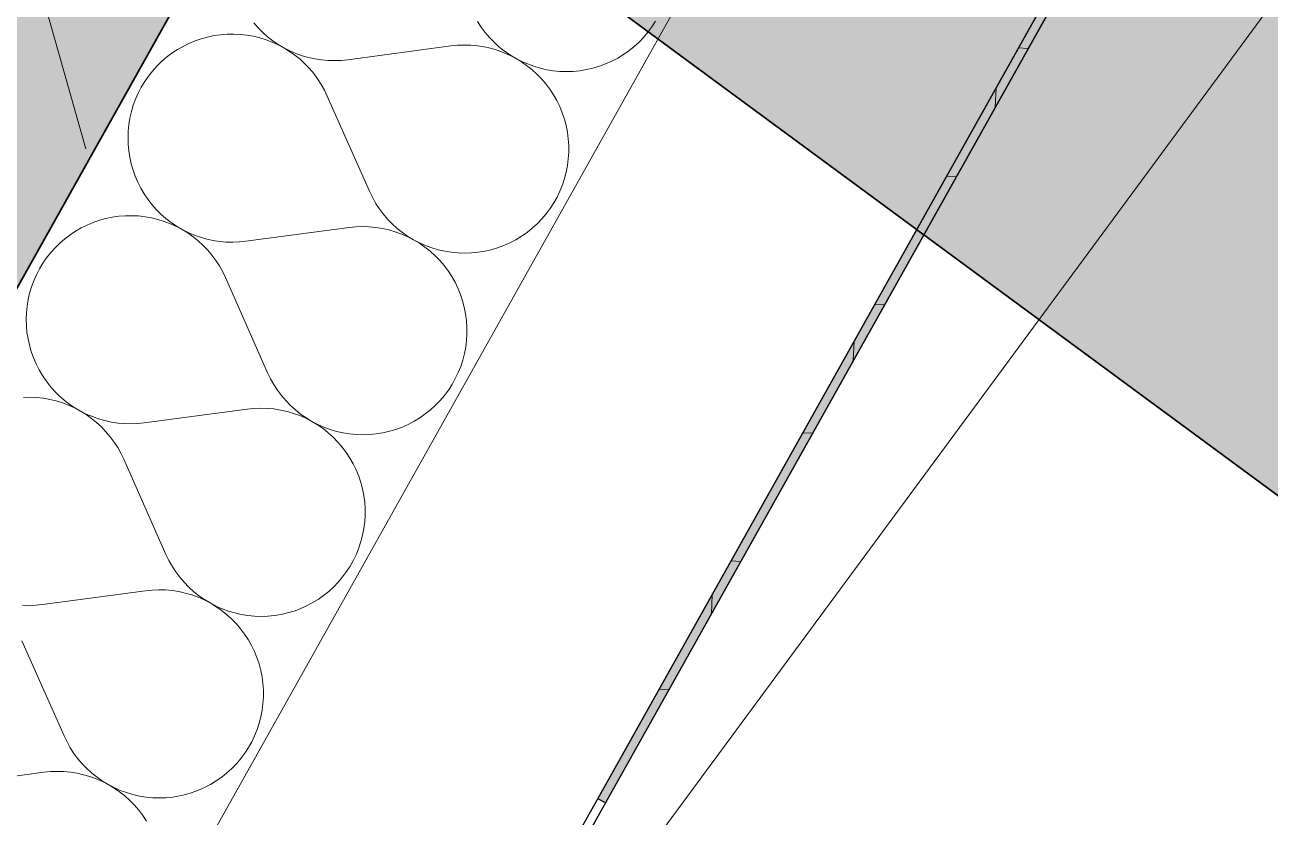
# Model space of a CAD drawing. Header units: metres. Extents: x -36 to 59, y 39 to 183.
# Drawn here: x 13.421 to 13.99, y 151.721 to 152.084 of the extents above; entities that cross this region are included whole.
import ezdxf

# ---------------------------------------------------------------- set-up
doc = ezdxf.new("R2010")
doc.units = ezdxf.units.M
doc.header["$MEASUREMENT"] = 0
for name, pattern in [('Achse', [0.0023, 0.0015, -0.0008]), ('Punktlinie', [0.0035, 0, -0.0035]), ('Wipeout_Contour', [1, 0, -1])]:
    doc.linetypes.add(name, pattern=pattern)
for name, color, linetype in [('00  Raster Ausbau', 7, 'Continuous'), ('10  Decken', 7, 'Continuous'), ('10  Fassade', 7, 'Continuous'), ('10  Fassade_Deckschraffur', 7, 'Continuous'), ('10  Fassade_Schnittschraffur', 7, 'Continuous'), ('10  Treppen + Rampen', 7, 'Continuous'), ('10  Wand Massiv', 7, 'Continuous'), ('10  Wand Massiv_Schnittschraffur', 7, 'Continuous'), ('Neubau_10  Treppen + Rampen', 7, 'Continuous')]:
    doc.layers.add(name, color=color, linetype=linetype)

# ---------------------------------------------------------------- blocks, each defined once
blk = doc.blocks.new('*X60', base_point=(-0.16283, 98.00747))
at = {"layer": '10  Wand Massiv_Schnittschraffur', "color": 98, "linetype": 'Continuous', "lineweight": 13, "ltscale": 1000, "true_color": 0x000100}
for p, q in [((13.52557, 152.08457), (13.52756, 152.08231)), ((13.62789, 152.08523), (13.62956, 152.08267)), ((13.70773, 152.08276), (13.70939, 152.08532)), ((13.50449, 152.07812), (13.50159, 152.07732)), ((13.50744, 152.07874), (13.50449, 152.07812)), ((13.51042, 152.07917), (13.50744, 152.07874)), ((13.51342, 152.07941), (13.51042, 152.07917)), ((13.51644, 152.07946), (13.51342, 152.07941)), ((13.51944, 152.07932), (13.51644, 152.07946)), ((13.52244, 152.07898), (13.51944, 152.07932)), ((13.52541, 152.07846), (13.52244, 152.07898)), ((13.52833, 152.07776), (13.52541, 152.07846)), ((13.52756, 152.08231), (13.52969, 152.08018)), ((13.53121, 152.07687), (13.52833, 152.07776)), ((13.52969, 152.08018), (13.53195, 152.07819)), ((13.53195, 152.07819), (13.53434, 152.07635)), ((13.62956, 152.08267), (13.63139, 152.08022)), ((13.63139, 152.08022), (13.63337, 152.0779)), ((13.63337, 152.0779), (13.6355, 152.0757)), ((13.70181, 152.07577), (13.70393, 152.07797)), ((13.70393, 152.07797), (13.7059, 152.0803)), ((13.7059, 152.0803), (13.70773, 152.08276)), ((13.49065, 152.07234), (13.48814, 152.07068)), ((13.49326, 152.07384), (13.49065, 152.07234)), ((13.49596, 152.07518), (13.49326, 152.07384)), ((13.49874, 152.07634), (13.49596, 152.07518)), ((13.50159, 152.07732), (13.49874, 152.07634)), ((13.53403, 152.0758), (13.53121, 152.07687)), ((13.53677, 152.07455), (13.53403, 152.0758)), ((13.53434, 152.07635), (13.53683, 152.07466)), ((13.53943, 152.07313), (13.53677, 152.07455)), ((13.53683, 152.07466), (13.53943, 152.07314)), ((13.53943, 152.07314), (13.54212, 152.07178)), ((13.54199, 152.07155), (13.53943, 152.07313)), ((13.61576, 152.07403), (13.56856, 152.06773)), ((13.6188, 152.07434), (13.61576, 152.07403)), ((13.62185, 152.07445), (13.6188, 152.07434)), ((13.62491, 152.07437), (13.62185, 152.07445)), ((13.62795, 152.07409), (13.62491, 152.07437)), ((13.63097, 152.07361), (13.62795, 152.07409)), ((13.63395, 152.07294), (13.63097, 152.07361)), ((13.63688, 152.07209), (13.63395, 152.07294)), ((13.6355, 152.0757), (13.63776, 152.07365)), ((13.63975, 152.07104), (13.63688, 152.07209)), ((13.63776, 152.07365), (13.64015, 152.07174)), ((13.69716, 152.07181), (13.69955, 152.07372)), ((13.69955, 152.07372), (13.70181, 152.07577)), ((13.48346, 152.06689), (13.48131, 152.06478)), ((13.48574, 152.06886), (13.48346, 152.06689)), ((13.48814, 152.07068), (13.48574, 152.06886)), ((13.54445, 152.06981), (13.54199, 152.07155)), ((13.54212, 152.07178), (13.54489, 152.07059)), ((13.54679, 152.06791), (13.54445, 152.06981)), ((13.54489, 152.07059), (13.54772, 152.06958)), ((13.54901, 152.06588), (13.54679, 152.06791)), ((13.54772, 152.06958), (13.55062, 152.06875)), ((13.55062, 152.06875), (13.55356, 152.06811)), ((13.55356, 152.06811), (13.55654, 152.06765)), ((13.55654, 152.06765), (13.55954, 152.06739)), ((13.55954, 152.06739), (13.56255, 152.06731)), ((13.56255, 152.06731), (13.56556, 152.06742)), ((13.56556, 152.06742), (13.56856, 152.06773)), ((13.64255, 152.06982), (13.63975, 152.07104)), ((13.64015, 152.07174), (13.64266, 152.07)), ((13.64527, 152.06841), (13.64255, 152.06982)), ((13.64266, 152.07), (13.64527, 152.06841)), ((13.64527, 152.06841), (13.64798, 152.067)), ((13.64789, 152.06684), (13.64527, 152.06841)), ((13.6504, 152.0651), (13.64789, 152.06684)), ((13.64798, 152.067), (13.65077, 152.06577)), ((13.68655, 152.06581), (13.68934, 152.06705)), ((13.68934, 152.06705), (13.69205, 152.06846)), ((13.69205, 152.06846), (13.69466, 152.07005)), ((13.69466, 152.07005), (13.69716, 152.07181)), ((13.4793, 152.06254), (13.47743, 152.06018)), ((13.48131, 152.06478), (13.4793, 152.06254)), ((13.55109, 152.0637), (13.54901, 152.06588)), ((13.55304, 152.0614), (13.55109, 152.0637)), ((13.55483, 152.05898), (13.55304, 152.0614)), ((13.6528, 152.06321), (13.6504, 152.0651)), ((13.65077, 152.06577), (13.65364, 152.06471)), ((13.65507, 152.06116), (13.6528, 152.06321)), ((13.65364, 152.06471), (13.65657, 152.06385)), ((13.6572, 152.05897), (13.65507, 152.06116)), ((13.65657, 152.06385), (13.65955, 152.06317)), ((13.65955, 152.06317), (13.66257, 152.06268)), ((13.66257, 152.06268), (13.66561, 152.06239)), ((13.66561, 152.06239), (13.66867, 152.0623)), ((13.66867, 152.0623), (13.67172, 152.0624)), ((13.67172, 152.0624), (13.67476, 152.0627)), ((13.67476, 152.0627), (13.67778, 152.06319)), ((13.67778, 152.06319), (13.68076, 152.06387)), ((13.68076, 152.06387), (13.68368, 152.06475)), ((13.68368, 152.06475), (13.68655, 152.06581)), ((13.47416, 152.05512), (13.47277, 152.05245)), ((13.47571, 152.0577), (13.47416, 152.05512)), ((13.47743, 152.06018), (13.47571, 152.0577)), ((13.55647, 152.05645), (13.55483, 152.05898)), ((13.55794, 152.05383), (13.55647, 152.05645)), ((13.65919, 152.05665), (13.6572, 152.05897)), ((13.66103, 152.05421), (13.65919, 152.05665)), ((13.47155, 152.04969), (13.47051, 152.04686)), ((13.47277, 152.05245), (13.47155, 152.04969)), ((13.55925, 152.05111), (13.55794, 152.05383)), ((13.57852, 152.00756), (13.55925, 152.05111)), ((13.6627, 152.05165), (13.66103, 152.05421)), ((13.66421, 152.049), (13.6627, 152.05165)), ((13.46965, 152.04398), (13.46898, 152.04104)), ((13.47051, 152.04686), (13.46965, 152.04398)), ((13.66554, 152.04625), (13.66421, 152.049)), ((13.6667, 152.04342), (13.66554, 152.04625)), ((13.46849, 152.03807), (13.46819, 152.03507)), ((13.46898, 152.04104), (13.46849, 152.03807)), ((13.66767, 152.04052), (13.6667, 152.04342)), ((13.66846, 152.03757), (13.66767, 152.04052)), ((13.46819, 152.03507), (13.46808, 152.03206)), ((13.66905, 152.03457), (13.66846, 152.03757)), ((13.66945, 152.03154), (13.66905, 152.03457)), ((13.46808, 152.03206), (13.46816, 152.02905)), ((13.46816, 152.02905), (13.46844, 152.02605)), ((13.66965, 152.02849), (13.66945, 152.03154)), ((13.66966, 152.02544), (13.66965, 152.02849)), ((13.46844, 152.02605), (13.4689, 152.02307)), ((13.4689, 152.02307), (13.46954, 152.02013)), ((13.66909, 152.01935), (13.66947, 152.02239)), ((13.66947, 152.02239), (13.66966, 152.02544)), ((13.46954, 152.02013), (13.47038, 152.01724)), ((13.47038, 152.01724), (13.47139, 152.0144)), ((13.66775, 152.0134), (13.66851, 152.01635)), ((13.66851, 152.01635), (13.66909, 152.01935)), ((13.47139, 152.0144), (13.47258, 152.01164)), ((13.47258, 152.01164), (13.47395, 152.00895)), ((13.66565, 152.00766), (13.66679, 152.01049)), ((13.66679, 152.01049), (13.66775, 152.0134)), ((13.47395, 152.00895), (13.47548, 152.00636)), ((13.47548, 152.00636), (13.47717, 152.00386)), ((13.47717, 152.00386), (13.47901, 152.00148)), ((13.57852, 152.00756), (13.57984, 152.00481)), ((13.57984, 152.00481), (13.58134, 152.00215)), ((13.66284, 152.00224), (13.66433, 152.0049)), ((13.66433, 152.0049), (13.66565, 152.00766)), ((13.47901, 152.00148), (13.48101, 151.99922)), ((13.48101, 151.99922), (13.48314, 151.9971)), ((13.58134, 152.00215), (13.58301, 151.99959)), ((13.58301, 151.99959), (13.58484, 151.99714)), ((13.65935, 151.99722), (13.66117, 151.99967)), ((13.66117, 151.99967), (13.66284, 152.00224)), ((13.45219, 151.99325), (13.44941, 151.99209)), ((13.45503, 151.99424), (13.45219, 151.99325)), ((13.45794, 151.99504), (13.45503, 151.99424)), ((13.46089, 151.99566), (13.45794, 151.99504)), ((13.46387, 151.99608), (13.46089, 151.99566)), ((13.46687, 151.99632), (13.46387, 151.99608)), ((13.46988, 151.99637), (13.46687, 151.99632)), ((13.47289, 151.99623), (13.46988, 151.99637)), ((13.47589, 151.9959), (13.47289, 151.99623)), ((13.47885, 151.99538), (13.47589, 151.9959)), ((13.48178, 151.99467), (13.47885, 151.99538)), ((13.48466, 151.99378), (13.48178, 151.99467)), ((13.48314, 151.9971), (13.4854, 151.99511)), ((13.48747, 151.99271), (13.48466, 151.99378)), ((13.4854, 151.99511), (13.48778, 151.99327)), ((13.49022, 151.99146), (13.48747, 151.99271)), ((13.48778, 151.99327), (13.49028, 151.99158)), ((13.58484, 151.99714), (13.58682, 151.99481)), ((13.58682, 151.99481), (13.58894, 151.99262)), ((13.58894, 151.99262), (13.59121, 151.99056)), ((13.653, 151.99063), (13.65525, 151.99269)), ((13.65525, 151.99269), (13.65738, 151.99489)), ((13.65738, 151.99489), (13.65935, 151.99722)), ((13.44159, 151.98759), (13.43919, 151.98577)), ((13.4441, 151.98926), (13.44159, 151.98759)), ((13.44671, 151.99076), (13.4441, 151.98926)), ((13.44941, 151.99209), (13.44671, 151.99076)), ((13.49287, 151.99005), (13.49022, 151.99146)), ((13.49028, 151.99158), (13.49288, 151.99005)), ((13.49544, 151.98846), (13.49287, 151.99005)), ((13.49288, 151.99005), (13.49556, 151.98869)), ((13.49789, 151.98672), (13.49544, 151.98846)), ((13.49556, 151.98869), (13.49833, 151.9875)), ((13.50024, 151.98483), (13.49789, 151.98672)), ((13.49833, 151.9875), (13.50117, 151.9865)), ((13.5692, 151.99095), (13.522, 151.98464)), ((13.57225, 151.99126), (13.5692, 151.99095)), ((13.5753, 151.99137), (13.57225, 151.99126)), ((13.57835, 151.99128), (13.5753, 151.99137)), ((13.5814, 151.991), (13.57835, 151.99128)), ((13.58442, 151.99053), (13.5814, 151.991)), ((13.5874, 151.98986), (13.58442, 151.99053)), ((13.59033, 151.989), (13.5874, 151.98986)), ((13.5932, 151.98796), (13.59033, 151.989)), ((13.59121, 151.99056), (13.5936, 151.98866)), ((13.596, 151.98673), (13.5932, 151.98796)), ((13.5936, 151.98866), (13.5961, 151.98691)), ((13.59872, 151.98533), (13.596, 151.98673)), ((13.5961, 151.98691), (13.59872, 151.98533)), ((13.6455, 151.98538), (13.64811, 151.98697)), ((13.64811, 151.98697), (13.65061, 151.98872)), ((13.65061, 151.98872), (13.653, 151.99063)), ((13.43476, 151.98169), (13.43274, 151.97945)), ((13.43691, 151.9838), (13.43476, 151.98169)), ((13.43919, 151.98577), (13.43691, 151.9838)), ((13.50245, 151.98279), (13.50024, 151.98483)), ((13.50117, 151.9865), (13.50407, 151.98567)), ((13.50454, 151.98062), (13.50245, 151.98279)), ((13.50407, 151.98567), (13.50701, 151.98502)), ((13.50701, 151.98502), (13.50999, 151.98457)), ((13.50999, 151.98457), (13.51299, 151.9843)), ((13.51299, 151.9843), (13.516, 151.98423)), ((13.516, 151.98423), (13.51901, 151.98434)), ((13.51901, 151.98434), (13.522, 151.98464)), ((13.59872, 151.98533), (13.60143, 151.98392)), ((13.60134, 151.98376), (13.59872, 151.98533)), ((13.60385, 151.98202), (13.60134, 151.98376)), ((13.60143, 151.98392), (13.60422, 151.98268)), ((13.60624, 151.98012), (13.60385, 151.98202)), ((13.60422, 151.98268), (13.60709, 151.98163)), ((13.60709, 151.98163), (13.61002, 151.98076)), ((13.6342, 151.98079), (13.63713, 151.98166)), ((13.63713, 151.98166), (13.64, 151.98272)), ((13.64, 151.98272), (13.64279, 151.98396)), ((13.64279, 151.98396), (13.6455, 151.98538)), ((13.43087, 151.97709), (13.42916, 151.97461)), ((13.43274, 151.97945), (13.43087, 151.97709)), ((13.50648, 151.97832), (13.50454, 151.98062)), ((13.50828, 151.9759), (13.50648, 151.97832)), ((13.50991, 151.97337), (13.50828, 151.9759)), ((13.60851, 151.97807), (13.60624, 151.98012)), ((13.61065, 151.97589), (13.60851, 151.97807)), ((13.61002, 151.98076), (13.613, 151.98008)), ((13.61264, 151.97357), (13.61065, 151.97589)), ((13.613, 151.98008), (13.61602, 151.9796)), ((13.61602, 151.9796), (13.61906, 151.97931)), ((13.61906, 151.97931), (13.62211, 151.97921)), ((13.62211, 151.97921), (13.62517, 151.97932)), ((13.62517, 151.97932), (13.62821, 151.97961)), ((13.62821, 151.97961), (13.63122, 151.9801)), ((13.63122, 151.9801), (13.6342, 151.98079)), ((13.42761, 151.97203), (13.42622, 151.96936)), ((13.42916, 151.97461), (13.42761, 151.97203)), ((13.51139, 151.97074), (13.50991, 151.97337)), ((13.51269, 151.96803), (13.51139, 151.97074)), ((13.61447, 151.97112), (13.61264, 151.97357)), ((13.61615, 151.96857), (13.61447, 151.97112)), ((13.42396, 151.96378), (13.4231, 151.96089)), ((13.425, 151.96661), (13.42396, 151.96378)), ((13.42622, 151.96936), (13.425, 151.96661)), ((13.53196, 151.92448), (13.51269, 151.96803)), ((13.61766, 151.96591), (13.61615, 151.96857)), ((13.61899, 151.96316), (13.61766, 151.96591)), ((13.4231, 151.96089), (13.42243, 151.95796)), ((13.62015, 151.96033), (13.61899, 151.96316)), ((13.62112, 151.95744), (13.62015, 151.96033)), ((13.42194, 151.95498), (13.42164, 151.95199)), ((13.42243, 151.95796), (13.42194, 151.95498)), ((13.6219, 151.95448), (13.62112, 151.95744)), ((13.6225, 151.95148), (13.6219, 151.95448)), ((13.42164, 151.95199), (13.42153, 151.94898)), ((13.42153, 151.94898), (13.42161, 151.94597)), ((13.6229, 151.94846), (13.6225, 151.95148)), ((13.6231, 151.94541), (13.6229, 151.94846)), ((13.42161, 151.94597), (13.42188, 151.94297)), ((13.42188, 151.94297), (13.42234, 151.93999)), ((13.62292, 151.9393), (13.62311, 151.94235)), ((13.62311, 151.94235), (13.6231, 151.94541)), ((13.42234, 151.93999), (13.42299, 151.93705)), ((13.42299, 151.93705), (13.42382, 151.93415)), ((13.62196, 151.93327), (13.62254, 151.93627)), ((13.62254, 151.93627), (13.62292, 151.9393)), ((13.42382, 151.93415), (13.42484, 151.93132)), ((13.42484, 151.93132), (13.42603, 151.92855)), ((13.62024, 151.92741), (13.62119, 151.93031)), ((13.62119, 151.93031), (13.62196, 151.93327)), ((13.42603, 151.92855), (13.42739, 151.92586)), ((13.42739, 151.92586), (13.42892, 151.92327)), ((13.53196, 151.92448), (13.53329, 151.92173)), ((13.61778, 151.92182), (13.6191, 151.92457)), ((13.6191, 151.92457), (13.62024, 151.92741)), ((13.42892, 151.92327), (13.43062, 151.92078)), ((13.43062, 151.92078), (13.43246, 151.9184)), ((13.43246, 151.9184), (13.43445, 151.91614)), ((13.53329, 151.92173), (13.53479, 151.91906)), ((13.53479, 151.91906), (13.53645, 151.9165)), ((13.61462, 151.91659), (13.61628, 151.91915)), ((13.61628, 151.91915), (13.61778, 151.92182)), ((13.42333, 151.91329), (13.42032, 151.91324)), ((13.42634, 151.91314), (13.42333, 151.91329)), ((13.42933, 151.91281), (13.42634, 151.91314)), ((13.4323, 151.91229), (13.42933, 151.91281)), ((13.43445, 151.91614), (13.43659, 151.91401)), ((13.43659, 151.91401), (13.43885, 151.91202)), ((13.53645, 151.9165), (13.53828, 151.91405)), ((13.53828, 151.91405), (13.54026, 151.91173)), ((13.61082, 151.9118), (13.6128, 151.91413)), ((13.6128, 151.91413), (13.61462, 151.91659)), ((13.43523, 151.91159), (13.4323, 151.91229)), ((13.43811, 151.9107), (13.43523, 151.91159)), ((13.44092, 151.90962), (13.43811, 151.9107)), ((13.43885, 151.91202), (13.44123, 151.91018)), ((13.44366, 151.90838), (13.44092, 151.90962)), ((13.44123, 151.91018), (13.44373, 151.90849)), ((13.44632, 151.90696), (13.44366, 151.90838)), ((13.44373, 151.90849), (13.44632, 151.90697)), ((13.44632, 151.90697), (13.44901, 151.90561)), ((13.44888, 151.90538), (13.44632, 151.90696)), ((13.52265, 151.90786), (13.47545, 151.90156)), ((13.52569, 151.90817), (13.52265, 151.90786)), ((13.52875, 151.90828), (13.52569, 151.90817)), ((13.5318, 151.9082), (13.52875, 151.90828)), ((13.53484, 151.90792), (13.5318, 151.9082)), ((13.53786, 151.90744), (13.53484, 151.90792)), ((13.54084, 151.90677), (13.53786, 151.90744)), ((13.54026, 151.91173), (13.54239, 151.90953)), ((13.54239, 151.90953), (13.54465, 151.90748)), ((13.54465, 151.90748), (13.54704, 151.90557)), ((13.60406, 151.90564), (13.60644, 151.90754)), ((13.60644, 151.90754), (13.6087, 151.9096)), ((13.6087, 151.9096), (13.61082, 151.9118)), ((13.45134, 151.90364), (13.44888, 151.90538)), ((13.44901, 151.90561), (13.45178, 151.90442)), ((13.45368, 151.90174), (13.45134, 151.90364)), ((13.45178, 151.90442), (13.45462, 151.90341)), ((13.4559, 151.89971), (13.45368, 151.90174)), ((13.45462, 151.90341), (13.45751, 151.90258)), ((13.45751, 151.90258), (13.46046, 151.90194)), ((13.46046, 151.90194), (13.46343, 151.90148)), ((13.46343, 151.90148), (13.46643, 151.90122)), ((13.46643, 151.90122), (13.46945, 151.90114)), ((13.46945, 151.90114), (13.47246, 151.90125)), ((13.47246, 151.90125), (13.47545, 151.90156)), ((13.54378, 151.90592), (13.54084, 151.90677)), ((13.54665, 151.90487), (13.54378, 151.90592)), ((13.54945, 151.90365), (13.54665, 151.90487)), ((13.54704, 151.90557), (13.54955, 151.90383)), ((13.55216, 151.90224), (13.54945, 151.90365)), ((13.54955, 151.90383), (13.55216, 151.90224)), ((13.55216, 151.90224), (13.55487, 151.90083)), ((13.55478, 151.90067), (13.55216, 151.90224)), ((13.59624, 151.90088), (13.59894, 151.90229)), ((13.59894, 151.90229), (13.60155, 151.90388)), ((13.60155, 151.90388), (13.60406, 151.90564)), ((13.45799, 151.89753), (13.4559, 151.89971)), ((13.45993, 151.89523), (13.45799, 151.89753)), ((13.5573, 151.89893), (13.55478, 151.90067)), ((13.55487, 151.90083), (13.55767, 151.8996)), ((13.55969, 151.89704), (13.5573, 151.89893)), ((13.55767, 151.8996), (13.56054, 151.89854)), ((13.56196, 151.89499), (13.55969, 151.89704)), ((13.56054, 151.89854), (13.56347, 151.89768)), ((13.56347, 151.89768), (13.56645, 151.897)), ((13.56645, 151.897), (13.56946, 151.89651)), ((13.56946, 151.89651), (13.57251, 151.89622)), ((13.57251, 151.89622), (13.57556, 151.89613)), ((13.57556, 151.89613), (13.57861, 151.89623)), ((13.57861, 151.89623), (13.58166, 151.89653)), ((13.58166, 151.89653), (13.58467, 151.89702)), ((13.58467, 151.89702), (13.58765, 151.8977)), ((13.58765, 151.8977), (13.59058, 151.89858)), ((13.59058, 151.89858), (13.59344, 151.89964)), ((13.59344, 151.89964), (13.59624, 151.90088)), ((13.46172, 151.89281), (13.45993, 151.89523)), ((13.46336, 151.89028), (13.46172, 151.89281)), ((13.46484, 151.88766), (13.46336, 151.89028)), ((13.56409, 151.8928), (13.56196, 151.89499)), ((13.56608, 151.89048), (13.56409, 151.8928)), ((13.56792, 151.88804), (13.56608, 151.89048)), ((13.46614, 151.88494), (13.46484, 151.88766)), ((13.48541, 151.84139), (13.46614, 151.88494)), ((13.5696, 151.88548), (13.56792, 151.88804)), ((13.5711, 151.88283), (13.5696, 151.88548)), ((13.57244, 151.88008), (13.5711, 151.88283)), ((13.57359, 151.87725), (13.57244, 151.88008)), ((13.57457, 151.87435), (13.57359, 151.87725)), ((13.57535, 151.8714), (13.57457, 151.87435)), ((13.57594, 151.8684), (13.57535, 151.8714)), ((13.57634, 151.86537), (13.57594, 151.8684)), ((13.57655, 151.86232), (13.57634, 151.86537)), ((13.57655, 151.85927), (13.57655, 151.86232)), ((13.57598, 151.85318), (13.57637, 151.85622)), ((13.57637, 151.85622), (13.57655, 151.85927)), ((13.57464, 151.84723), (13.57541, 151.85018)), ((13.57541, 151.85018), (13.57598, 151.85318)), ((13.57254, 151.84149), (13.57368, 151.84432)), ((13.57368, 151.84432), (13.57464, 151.84723)), ((13.48541, 151.84139), (13.48674, 151.83864)), ((13.48674, 151.83864), (13.48823, 151.83598)), ((13.56973, 151.83607), (13.57122, 151.83873)), ((13.57122, 151.83873), (13.57254, 151.84149)), ((13.48823, 151.83598), (13.4899, 151.83342)), ((13.4899, 151.83342), (13.49173, 151.83097)), ((13.56625, 151.83105), (13.56807, 151.8335)), ((13.56807, 151.8335), (13.56973, 151.83607)), ((13.49173, 151.83097), (13.49371, 151.82864)), ((13.49371, 151.82864), (13.49584, 151.82645)), ((13.56215, 151.82652), (13.56427, 151.82872)), ((13.56427, 151.82872), (13.56625, 151.83105)), ((13.4761, 151.82478), (13.4289, 151.81847)), ((13.47914, 151.82508), (13.4761, 151.82478)), ((13.48219, 151.8252), (13.47914, 151.82508)), ((13.48525, 151.82511), (13.48219, 151.8252)), ((13.48829, 151.82483), (13.48525, 151.82511)), ((13.49131, 151.82436), (13.48829, 151.82483)), ((13.49429, 151.82369), (13.49131, 151.82436)), ((13.49722, 151.82283), (13.49429, 151.82369)), ((13.49584, 151.82645), (13.4981, 151.82439)), ((13.5001, 151.82179), (13.49722, 151.82283)), ((13.4981, 151.82439), (13.50049, 151.82249)), ((13.5029, 151.82056), (13.5001, 151.82179)), ((13.50049, 151.82249), (13.503, 151.82074)), ((13.555, 151.8208), (13.5575, 151.82255)), ((13.5575, 151.82255), (13.55989, 151.82446)), ((13.55989, 151.82446), (13.56215, 151.82652)), ((13.41988, 151.81813), (13.42289, 151.81806)), ((13.42289, 151.81806), (13.4259, 151.81817)), ((13.4259, 151.81817), (13.4289, 151.81847)), ((13.50561, 151.81916), (13.5029, 151.82056)), ((13.503, 151.82074), (13.50561, 151.81916)), ((13.50561, 151.81916), (13.50832, 151.81775)), ((13.50823, 151.81759), (13.50561, 151.81916)), ((13.51074, 151.81585), (13.50823, 151.81759)), ((13.50832, 151.81775), (13.51112, 151.81651)), ((13.51314, 151.81395), (13.51074, 151.81585)), ((13.51112, 151.81651), (13.51398, 151.81546)), ((13.54403, 151.81549), (13.54689, 151.81655)), ((13.54689, 151.81655), (13.54968, 151.81779)), ((13.54968, 151.81779), (13.55239, 151.81921)), ((13.55239, 151.81921), (13.555, 151.8208)), ((13.51541, 151.8119), (13.51314, 151.81395)), ((13.51398, 151.81546), (13.51691, 151.81459)), ((13.51754, 151.80972), (13.51541, 151.8119)), ((13.51691, 151.81459), (13.51989, 151.81391)), ((13.51989, 151.81391), (13.52291, 151.81343)), ((13.52291, 151.81343), (13.52595, 151.81314)), ((13.52595, 151.81314), (13.52901, 151.81304)), ((13.52901, 151.81304), (13.53206, 151.81315)), ((13.53206, 151.81315), (13.5351, 151.81344)), ((13.5351, 151.81344), (13.53812, 151.81393)), ((13.53812, 151.81393), (13.5411, 151.81462)), ((13.5411, 151.81462), (13.54403, 151.81549)), ((13.51953, 151.8074), (13.51754, 151.80972)), ((13.52137, 151.80495), (13.51953, 151.8074)), ((13.52304, 151.8024), (13.52137, 151.80495)), ((13.43886, 151.75831), (13.41959, 151.80186)), ((13.52455, 151.79974), (13.52304, 151.8024)), ((13.52589, 151.79699), (13.52455, 151.79974)), ((13.52704, 151.79416), (13.52589, 151.79699)), ((13.52801, 151.79127), (13.52704, 151.79416)), ((13.5288, 151.78831), (13.52801, 151.79127)), ((13.52939, 151.78531), (13.5288, 151.78831)), ((13.52979, 151.78229), (13.52939, 151.78531)), ((13.52999, 151.77924), (13.52979, 151.78229)), ((13.52981, 151.77313), (13.53, 151.77618)), ((13.53, 151.77618), (13.52999, 151.77924)), ((13.52943, 151.7701), (13.52981, 151.77313)), ((13.52809, 151.76414), (13.52886, 151.7671)), ((13.52886, 151.7671), (13.52943, 151.7701)), ((13.52599, 151.7584), (13.52713, 151.76124)), ((13.52713, 151.76124), (13.52809, 151.76414)), ((13.43886, 151.75831), (13.44018, 151.75556)), ((13.44018, 151.75556), (13.44168, 151.75289)), ((13.52318, 151.75298), (13.52467, 151.75565)), ((13.52467, 151.75565), (13.52599, 151.7584)), ((13.44168, 151.75289), (13.44335, 151.75033)), ((13.44335, 151.75033), (13.44518, 151.74788)), ((13.44518, 151.74788), (13.44716, 151.74556)), ((13.51772, 151.74563), (13.51969, 151.74796)), ((13.51969, 151.74796), (13.52152, 151.75042)), ((13.52152, 151.75042), (13.52318, 151.75298)), ((13.42955, 151.74169), (13.38235, 151.73539)), ((13.43259, 151.742), (13.42955, 151.74169)), ((13.43564, 151.74211), (13.43259, 151.742)), ((13.4387, 151.74203), (13.43564, 151.74211)), ((13.44174, 151.74175), (13.4387, 151.74203)), ((13.44476, 151.74127), (13.44174, 151.74175)), ((13.44716, 151.74556), (13.44928, 151.74336)), ((13.44928, 151.74336), (13.45155, 151.74131)), ((13.51334, 151.74137), (13.5156, 151.74343)), ((13.5156, 151.74343), (13.51772, 151.74563)), ((13.44774, 151.7406), (13.44476, 151.74127)), ((13.45067, 151.73975), (13.44774, 151.7406)), ((13.45354, 151.7387), (13.45067, 151.73975)), ((13.45155, 151.74131), (13.45394, 151.7394)), ((13.45634, 151.73748), (13.45354, 151.7387)), ((13.45394, 151.7394), (13.45644, 151.73766)), ((13.45906, 151.73607), (13.45634, 151.73748)), ((13.45644, 151.73766), (13.45906, 151.73607)), ((13.45906, 151.73607), (13.46177, 151.73466)), ((13.46168, 151.7345), (13.45906, 151.73607)), ((13.50313, 151.73471), (13.50584, 151.73612)), ((13.50584, 151.73612), (13.50845, 151.73771)), ((13.50845, 151.73771), (13.51095, 151.73947)), ((13.51095, 151.73947), (13.51334, 151.74137)), ((13.46419, 151.73276), (13.46168, 151.7345)), ((13.46177, 151.73466), (13.46456, 151.73343)), ((13.46659, 151.73087), (13.46419, 151.73276)), ((13.46456, 151.73343), (13.46743, 151.73237)), ((13.46886, 151.72882), (13.46659, 151.73087)), ((13.46743, 151.73237), (13.47036, 151.73151)), ((13.47036, 151.73151), (13.47334, 151.73083)), ((13.47334, 151.73083), (13.47636, 151.73034)), ((13.47636, 151.73034), (13.4794, 151.73005)), ((13.48551, 151.73006), (13.48855, 151.73036)), ((13.48855, 151.73036), (13.49157, 151.73085)), ((13.49157, 151.73085), (13.49454, 151.73153)), ((13.49454, 151.73153), (13.49747, 151.73241)), ((13.49747, 151.73241), (13.50034, 151.73347)), ((13.50034, 151.73347), (13.50313, 151.73471)), ((13.47099, 151.72663), (13.46886, 151.72882)), ((13.47298, 151.72431), (13.47099, 151.72663)), ((13.4794, 151.73005), (13.48245, 151.72996)), ((13.48245, 151.72996), (13.48551, 151.73006)), ((13.47481, 151.72187), (13.47298, 151.72431)), ((13.47649, 151.71931), (13.47481, 151.72187))]:
    blk.add_line(p, q, dxfattribs=at)

msp = doc.modelspace()

# ---------------------------------------------------------------- linework, layer by layer
at = {"layer": '10  Decken', "color": 7, "linetype": 'Punktlinie', "lineweight": 13, "ltscale": 1000, "flags": 128}
msp.add_lwpolyline([(3.35106, 124.73772), (1.93228, 125.53267), (0.80805, 123.5262), (0.65538, 123.61174), (0.77756, 123.82981), (-1.59971, 125.1618), (-1.81781, 125.284), (-0.68867, 127.29922), (-0.61016, 127.25523), (11.11774, 148.18657), (11.25732, 148.10836), (13.85324, 152.74142), (13.89686, 152.71698), (13.99231, 152.88734), (17.72923, 150.13158)], dxfattribs=at)

# ---------------------------------------------------------------- next in the draw order: wipeouts: each hides what was drawn before it
at = {"color": 254, "linetype": 'Wipeout_Contour', "lineweight": 0, "ltscale": 608.917516}
msp.add_wipeout([(13.98597, 152.27048), (13.25521, 150.96625), (13.2587, 150.96429), (13.98946, 152.26852)], dxfattribs=at).dxf.layer = '10  Fassade_Deckschraffur'

# ---------------------------------------------------------------- next in the draw order: hatches: boundary and pattern name
at = {"layer": '10  Fassade_Schnittschraffur', "linetype": 'Continuous', "lineweight": 0, "true_color": 0xffffff}
msp.add_hatch(color=7, dxfattribs=at).paths.add_polyline_path([(13.68642, 151.72766), (14.07316, 152.41791), (14.06968, 152.41986), (13.68293, 151.72961)])
at = {"layer": '10  Fassade_Schnittschraffur', "linetype": 'Continuous', "lineweight": 13, "true_color": 0x000100}
h = msp.add_hatch(dxfattribs=at)
h.set_pattern_fill('Dämmung__hart_1_0002', color=98, style=0, pattern_type=2)
h.set_pattern_definition([(87.605446, (0, 0), (-0.059947608, 0.002506841), []), (177.605446, (0, 0), (0.002506841, 0.059947608), [])])
h.paths.add_polyline_path([(13.68642, 151.72766), (14.07316, 152.41791), (14.06968, 152.41986), (13.68293, 151.72961)])
at = {"layer": '10  Wand Massiv_Schnittschraffur', "linetype": 'Continuous', "lineweight": 18}
msp.add_hatch(color=171, dxfattribs=at).paths.add_polyline_path([(11.25732, 148.10836), (13.85324, 152.74142), (13.67876, 152.83918), (11.08284, 148.20612)])
at = {"layer": '10  Wand Massiv_Schnittschraffur', "linetype": 'Continuous', "lineweight": 13, "true_color": 0x000100}
h = msp.add_hatch(dxfattribs=at)
h.set_pattern_fill('Beton__Stahlbeton_0002', color=98, style=0, pattern_type=2)
h.set_pattern_definition([(105.73796, (0, 0), (0.11550147, 0.03254858), []), (105.73796, (-0.05775, -0.01627), (0.11550147, 0.03254858), [0.09, -0.03])])
h.paths.add_polyline_path([(11.25732, 148.10836), (13.85324, 152.74142), (13.67876, 152.83918), (11.08284, 148.20612)])
at = {"layer": 'Neubau_10  Treppen + Rampen', "linetype": 'Continuous', "lineweight": 0, "true_color": 0x8f8f8f}
msp.add_hatch(color=252, dxfattribs=at).paths.add_polyline_path([(17.32271, 149.41361), (18.82173, 152.06108), (1.22359, 162.02526), (0.69985, 161.09051), (9.31124, 156.26552), (8.937, 155.59759)])

# ---------------------------------------------------------------- next in the draw order: linework, layer by layer
at = {"layer": '00  Raster Ausbau', "color": 9, "linetype": 'Achse', "lineweight": 18, "ltscale": 1000}
msp.add_line((14.25227, 152.44716), (13.65876, 151.64233), dxfattribs=at)
at = {"layer": '10  Fassade', "color": 7, "linetype": 'Continuous', "lineweight": 25, "ltscale": 1000, "flags": 128}
msp.add_lwpolyline([(13.68642, 151.72766), (13.68293, 151.72961), (14.06968, 152.41986), (14.07316, 152.41791)], close=True, dxfattribs=at)
for points in [[(13.25521, 150.96625), (13.98597, 152.27048)], [(13.2587, 150.96429), (13.98946, 152.26852)]]:
    msp.add_lwpolyline(points, dxfattribs=at)
at = {"layer": '10  Wand Massiv', "color": 7, "linetype": 'Continuous', "lineweight": 35, "ltscale": 1000}
msp.add_line((11.25732, 148.10836), (13.82122, 152.68427), dxfattribs=at)
at = {"layer": '10  Wand Massiv', "color": 7, "linetype": 'Continuous', "lineweight": 13, "ltscale": 1000, "flags": 128}
msp.add_lwpolyline([(11.4318, 148.0106), (13.98344, 152.56464)], dxfattribs=at)
at = {"layer": 'Neubau_10  Treppen + Rampen', "color": 8, "linetype": 'Continuous', "lineweight": 35, "ltscale": 1000, "flags": 128}
msp.add_lwpolyline([(1.22359, 162.02526), (0.69985, 161.09051), (9.31124, 156.26552), (8.937, 155.59759), (17.32271, 149.41361)], dxfattribs=at)

# ---------------------------------------------------------------- next in the draw order: block references
at = {"layer": '10  Treppen + Rampen', "color": 7, "linetype": 'Continuous', "lineweight": 13, "ltscale": 1000}
msp.add_blockref('*X60', (-0.16283, 98.00747), dxfattribs=at)

doc.saveas('drawing.dxf')
